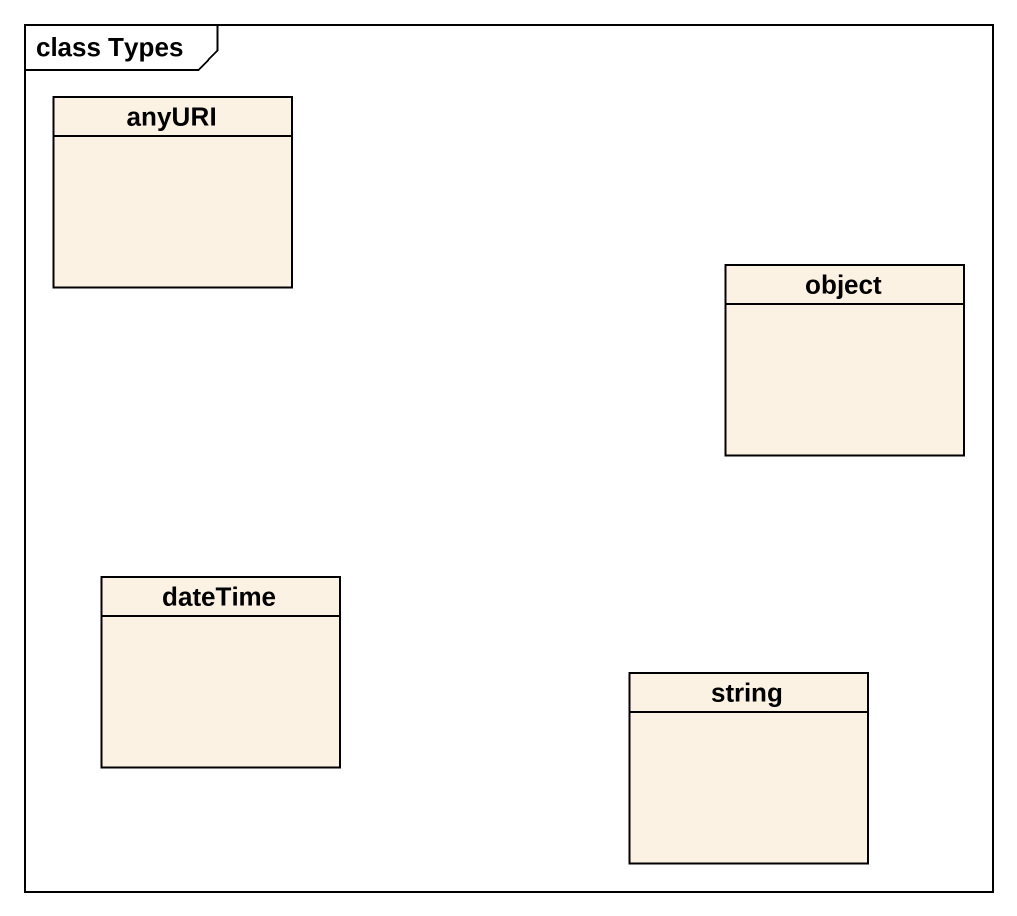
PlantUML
@startuml
mainframe class Types
hide circle
hide empty members
class anyURI
class "object" as object_
class dateTime
class string
@enduml
